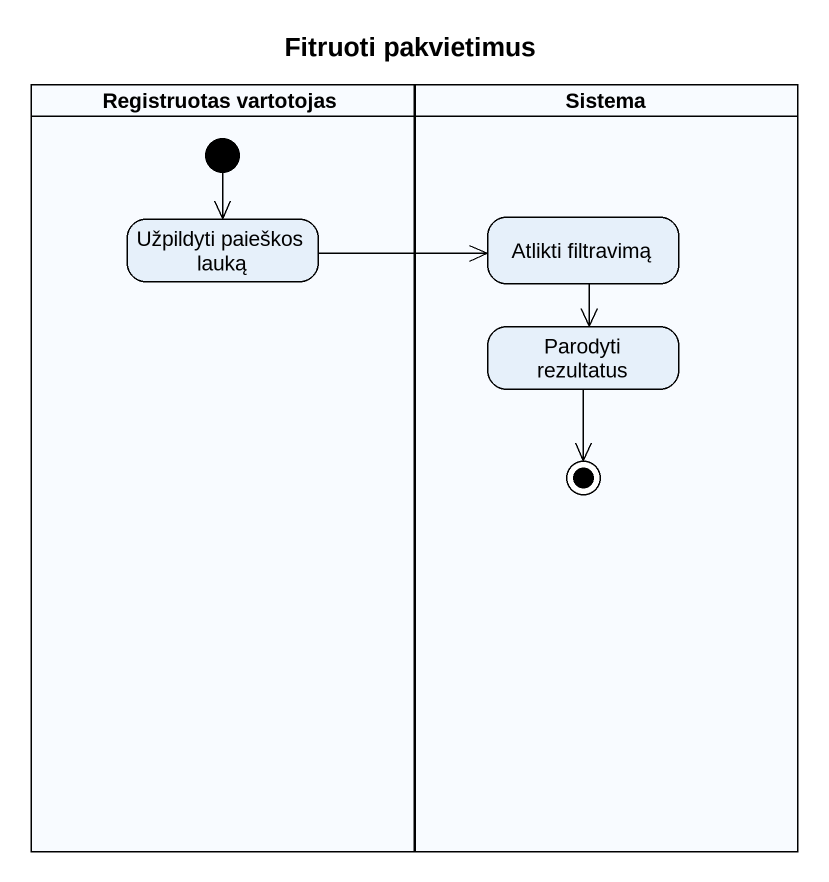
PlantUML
@startuml
title Fitruoti pakvietimus
hide empty description
state "Registruotas vartotojas" as Registruotas_vartotojas <<partition>> {
  state "Užpildyti paieškos lauką" as Užpildyti_paieškos_lauką
  [*] --> Užpildyti_paieškos_lauką
}
state Sistema <<partition>> {
  state "Atlikti filtravimą" as Atlikti_filtravimą
  state "Parodyti rezultatus" as Parodyti_rezultatus
  Parodyti_rezultatus --> [*]
}
Užpildyti_paieškos_lauką -right-> Atlikti_filtravimą
Atlikti_filtravimą --> Parodyti_rezultatus
@enduml
